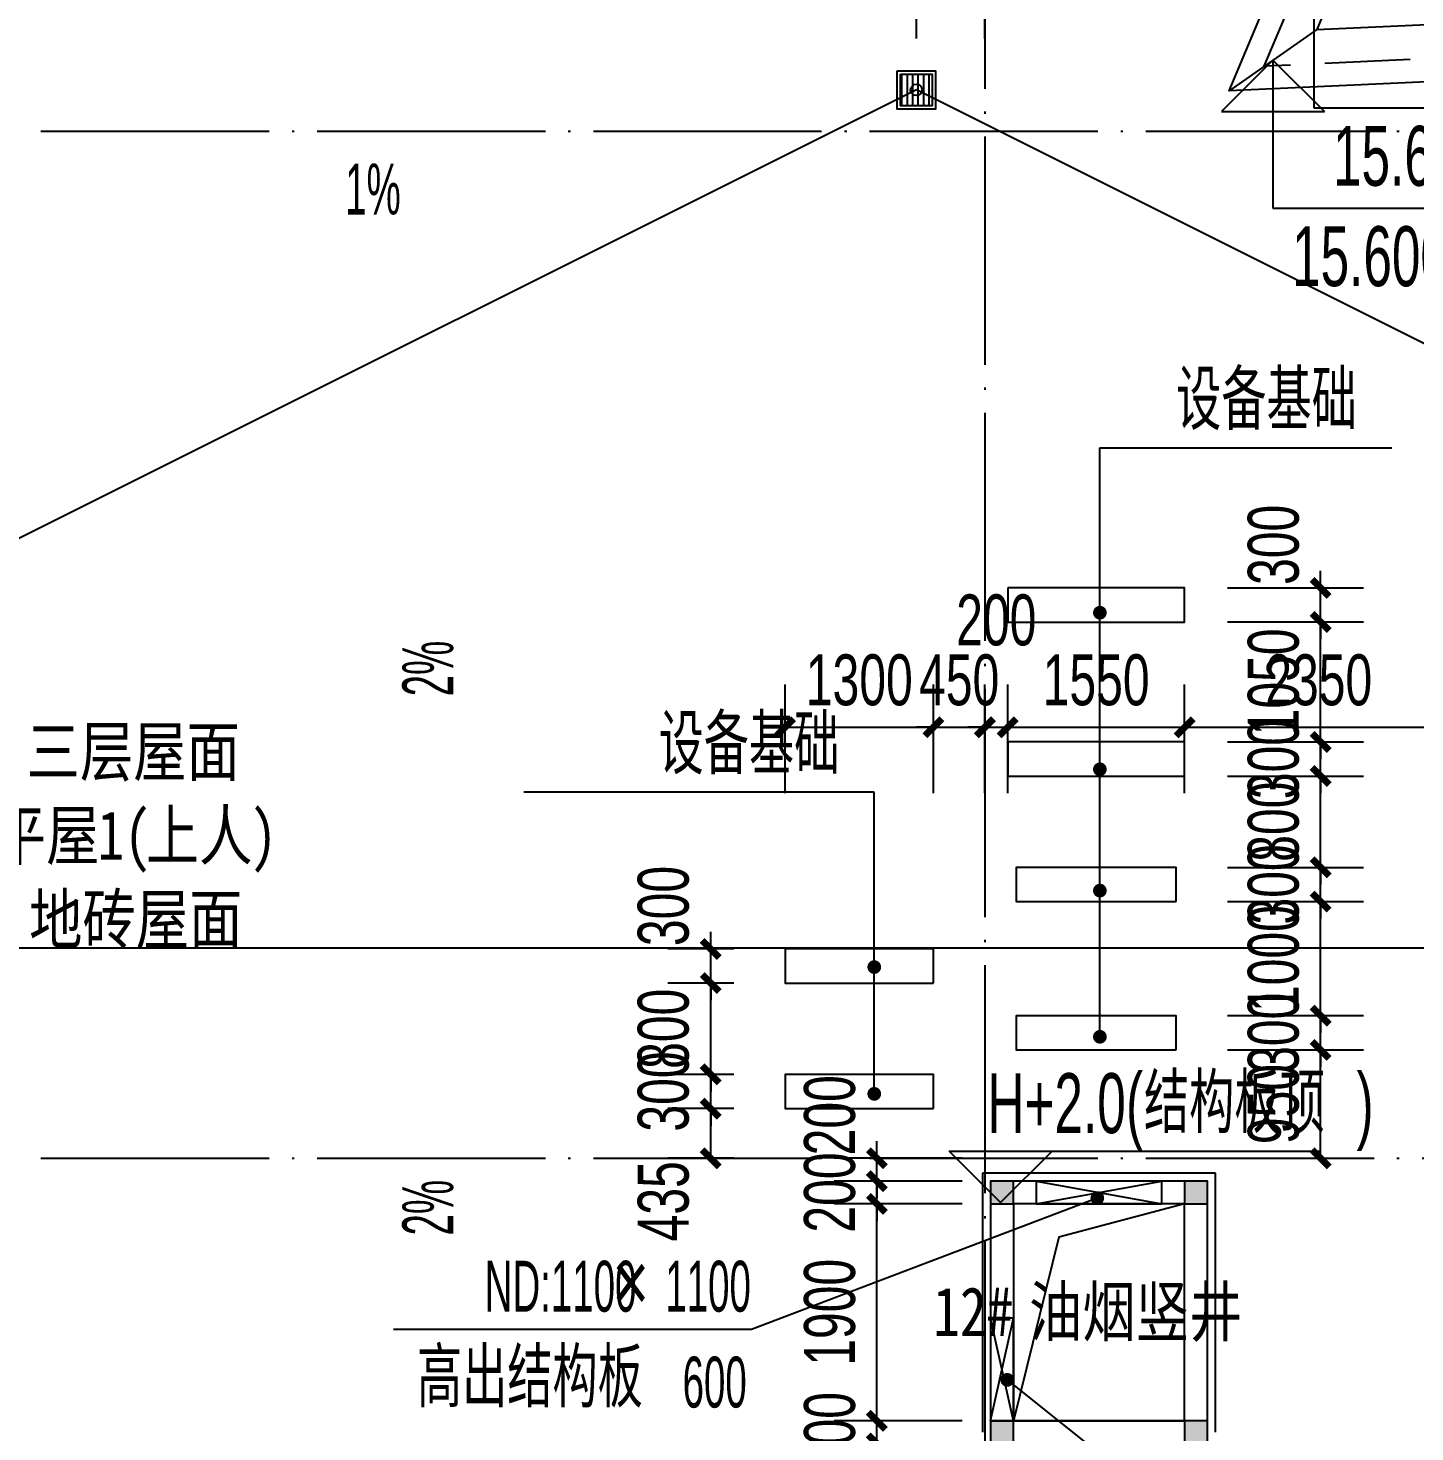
# Model space of a CAD drawing. Extents: x -409435 to 356702, y -107829 to 330904.
# Drawn here: x 51018 to 63168, y 272602 to 284905 of the extents above; entities that cross this region are included whole.
import ezdxf
from ezdxf.xclip import XClip

# ---------------------------------------------------------------- set-up
doc = ezdxf.new("R2010")
doc.units = 0
doc.header["$LTSCALE"] = 1000
doc.header["$MEASUREMENT"] = 0
doc.header["$XCLIPFRAME"] = 0
for name, pattern in [('104-14# 核心筒$0$DOTE', [2.42, 2, -0.2, 0.02, -0.2]), ('109-34 轴网$0$L1$0$$AUDIT_BAD_LTYPE1', [0]), ('X-104 14#平面$0$DASH', [0.35, 0.25, -0.1])]:
    doc.linetypes.add(name, pattern=pattern)
for name, color, linetype in [('01-标注_尺寸', 124, 'Continuous'), ('01-标注_符号', 200, 'Continuous'), ('02-TEXT_标注', 130, 'Continuous'), ('104-14# 核心筒$0$A_AXIS-轴线', 36, '104-14# 核心筒$0$DOTE'), ('PUB_HATCH', 8, 'Continuous'), ('X-104 14#平面$0$01-标注_标高', 200, 'Continuous'), ('X-104 14#平面$0$02-TEXT_标注', 130, 'Continuous'), ('X-104 14#平面$0$A-O_分水线', 127, 'Continuous'), ('X-104 14#平面$0$A-O_屋面', 201, 'Continuous'), ('X-104 14#平面$0$A-O_散水', 134, 'Continuous'), ('X-104 14#平面$0$A-SUR_保温', 222, 'Continuous'), ('X-104 14#平面$0$A-TECH_暖通', 6, 'Continuous'), ('X-104 14#平面$0$A-TECH_结构', 21, 'Continuous'), ('X-104 14#平面$0$A_STR-砌块墙', 121, 'Continuous'), ('X-104 14#平面$0$A_STR-砼柱', 51, 'Continuous'), ('X-104 14#平面$0$DUCT-新风管立管', 3, 'Continuous')]:
    doc.layers.add(name, color=color, linetype=linetype)
doc.styles.add('_TCH_DIM', font='ros.shx', dxfattribs={"width": 0.8, "height": 2, "bigfont": 'jd.shx'})
doc.styles.add('_TCH_DIM_T3', font='ros.shx', dxfattribs={"width": 0.705882, "bigfont": 'jd.shx'})
doc.styles.add('X-104 14#平面$0$_TCH_DIM', font='ros.shx', dxfattribs={"width": 0.8, "bigfont": 'jd.shx'})
doc.styles.add('X-104 14#平面$0$Standard', font='STXIHEI_0.TTF', dxfattribs={"width": 0.8})
doc.dimstyles.new('_TCH_ARCH&&150', dxfattribs={"dimtxt": 446.25, "dimasz": 150, "dimexe": 375, "dimexo": 450, "dimgap": 189.375, "dimtad": 1, "dimdec": 0, "dimzin": 0, "dimdsep": 46, "dimtxsty": '_TCH_DIM_T3', "dimblk": 'ARCHTICK', "dimcen": 0.09, "dimclrt": 7, "dimazin": 2, "dimtfac": 1, "dimtdec": 0, "dimtix": 1, "dimtmove": 2, "dimatfit": 3, "dimfxl": 0, "dimtolj": 1, "dimtzin": 0, "dimarcsym": 0})

# ---------------------------------------------------------------- blocks, each defined once
blk = doc.blocks.new('104-14# 核心筒')
at = {"layer": '104-14# 核心筒$0$A_AXIS-轴线'}
for p, q in [((59400, 317833.6), (59400, 259754.9)), ((-9370.1, 284000), (120259.9, 284000)), ((-9370.1, 275000), (120259.9, 275000))]:
    blk.add_line(p, q, dxfattribs=at)
blk = doc.blocks.new('X-104 14#平面$0$0000')
for p, q in [((17400, 15334), (9050, 11159)), ((26400, 10834), (17400, 15334)), ((450, 7817), (27000, 7817))]:
    blk.add_line(p, q)
blk = doc.blocks.new('X-104 14#平面$0$jtkjuyriuy')
h = blk.add_hatch()
h.set_pattern_fill('ANSI31', color=8, scale=30, angle=45)
h.set_pattern_definition([(90, (0, 0), (-47.625, 1e-14), [])])
h.paths.add_polyline_path([(-138, 138), (138, 138), (138, -138), (-138, -138)])
for points in [[(-168, 168), (168, 168), (168, -168), (-168, -168)], [(-138, 138), (138, 138), (138, -138), (-138, -138)]]:
    blk.add_lwpolyline(points, close=True)
blk = doc.blocks.new('X-104 14#平面$0$ddddllll')
at = {"layer": 'X-104 14#平面$0$A-O_分水线'}
blk.add_blockref('X-104 14#平面$0$jtkjuyriuy', (34500, 15034), dxfattribs=at)
blk = doc.blocks.new('X-104 14#平面$0$000003333')
blk.add_circle((58800, 284363), 50)
blk = doc.blocks.new('*U422')
blk.add_lwpolyline([(200, 0), (200, 900), (0, 900), (0, 0), (200, 0), (0, 900), (0, 0), (200, 900)])
blk = doc.blocks.new('*U431')
blk.add_lwpolyline([(200, 0), (200, 1100), (0, 1100), (0, 0), (200, 0), (0, 1100), (0, 0), (200, 1100)])
blk = doc.blocks.new('_FZH')
blk.add_lwpolyline([(-0.5, -0.5), (0.5, -0.5), (0.5, 0.5), (-0.5, 0.5)], close=True)
at = {"layer": 'PUB_HATCH'}
blk.add_solid([(-0.5, -0.5), (0.5, -0.5), (-0.5, 0.5), (0.5, 0.5)], dxfattribs=at)
blk = doc.blocks.new('X-104 14#平面')
at = {"layer": 'X-104 14#平面$0$01-标注_标高'}
for p, q in [((62282.8, 285608.6), (62282.8, 284205.2)), ((61924.4, 284623.6), (61474.4, 284173.6)), ((61924.4, 284623.6), (62374.4, 284173.6)), ((61924.4, 284623.6), (61924.4, 283325.6)), ((62282.8, 284205.2), (64942.3, 284205.2)), ((61474.4, 284173.6), (62374.4, 284173.6)), ((61924.4, 283325.6), (64583.9, 283325.6)), ((59538.4, 274613.1), (59088.4, 275063.1)), ((59088.4, 275063.1), (62344.4, 275063.1)), ((59538.4, 274613.1), (59988.4, 275063.1))]:
    blk.add_line(p, q, dxfattribs=at)
at = {"layer": 'X-104 14#平面$0$A-O_屋面'}
blk.add_line((62307.5, 284891.2), (61541.2, 284355.8), dxfattribs=at)
blk.add_lwpolyline([(82349.8, 264577.4), (83499.8, 267565.9), (52926.6, 266284.7), (53491, 268939.8), (17309.3, 268308.2), (22065.4, 284894.6), (62738.3, 285920), (62307.5, 284891.2), (92265.6, 286255.1), (99426.9, 312025), (120741.8, 306094.6), (117562.9, 278400.5), (119297.3, 278014.5), (109062.3, 262867.9), (82417.6, 264753.6)], dxfattribs=at)
blk.add_lwpolyline([(83126.9, 265204.7), (108809.6, 263387.1), (118471.8, 277685.9), (117014.8, 278010.2), (120196.4, 305727.4), (99774.7, 311409.3), (92650.5, 285772.1), (61541.2, 284355.8), (61978.8, 285400.7), (22444.8, 284404), (17976.2, 268819.9), (54110.7, 269450.7), (53549.7, 266811.2), (84240.1, 268097.3)], close=True, dxfattribs=at)
at = {"layer": 'X-104 14#平面$0$A-O_散水', "elevation": -3000}
for points in [[(59600, 279999.5), (59600, 279699.7), (61150, 279699.7), (61150, 279999.5)], [(59600, 278649.4), (59600, 278349.6), (61150, 278349.6), (61150, 278649.4)], [(61075, 277249.7), (61075, 277549.5), (59675, 277549.5), (59675, 277249.7)], [(58950, 276534.9), (58950, 276834.7), (57650, 276834.7), (57650, 276534.9)], [(61075, 275950), (61075, 276249.8), (59675, 276249.8), (59675, 275950)], [(58950, 275434.9), (58950, 275734.7), (57650, 275734.7), (57650, 275434.9)]]:
    blk.add_lwpolyline(points, close=True, dxfattribs=at)
at = {"layer": 'X-104 14#平面$0$A-SUR_保温'}
for p, q in [((61420, 274870), (59380, 274870)), ((59380, 274870), (59380, 272600)), ((61420, 272600), (61420, 274870))]:
    blk.add_line(p, q, dxfattribs=at)
at = {"layer": 'X-104 14#平面$0$A-TECH_结构', "linetype": 'X-104 14#平面$0$DASH', "ltscale": 3}
blk.add_lwpolyline([(82843.2, 265024.2), (82843.2, 265024.2), (108910.7, 263179.4), (118802, 277817.3), (117234.1, 278166.3), (120414.6, 305874.3), (99635.5, 311655.6), (92496.6, 285965.3), (61847.8, 284570), (62282.6, 285608.4), (22293, 284600.3), (17709.4, 268615.2), (53862.8, 269246.3), (53300.5, 266600.6), (83944, 267884.8), (82843.2, 265024.2), (82843.2, 265024.2)], dxfattribs=at)
at = {"layer": 'X-104 14#平面$0$A_STR-砌块墙'}
for p, q in [((61150, 274800), (59650, 274800)), ((59450, 274600), (59450, 272700)), ((61150, 274600), (59650, 274600)), ((59650, 274600), (59650, 272700)), ((61150, 272700), (61150, 274600)), ((61350, 272700), (61350, 274600)), ((61150, 272700), (59650, 272700))]:
    blk.add_line(p, q, dxfattribs=at)
at = {"layer": 'X-104 14#平面$0$DUCT-新风管立管'}
blk.add_lwpolyline([(61150, 274600), (59650, 274600), (59650, 272700), (61150, 272700), (61150, 274600), (60049.4, 274310.1), (59650, 272700)], dxfattribs=at)
ref = blk.add_blockref('104-14# 核心筒', (0, 0))
XClip(ref).set_block_clipping_path([(-38664.3623821461, -25500), (139216.5485069363, 330900)])
for name, p in [('X-104 14#平面$0$ddddllll', (24300, 269328.8)), ('X-104 14#平面$0$000003333', (0, 0))]:
    blk.add_blockref(name, p)
at = {"layer": 'X-104 14#平面$0$A-O_分水线'}
blk.add_blockref('X-104 14#平面$0$0000', (41400, 269028.8), dxfattribs=at)
at = {"layer": 'X-104 14#平面$0$A-TECH_暖通', "rotation": 270}
blk.add_blockref('*U431', (59850, 274800), dxfattribs=at)
at = {"layer": 'X-104 14#平面$0$A-TECH_暖通'}
blk.add_blockref('*U422', (59450, 272700), dxfattribs=at)
at = {"layer": 'X-104 14#平面$0$A_STR-砼柱', "xscale": 200, "yscale": 200, "zscale": 200}
for p in [(59550, 274700, 3000), (61250, 274700, 3000), (59550, 272600, 3000), (61250, 272600, 3000)]:
    blk.add_blockref('_FZH', p, dxfattribs=at)
at = {"layer": 'X-104 14#平面$0$02-TEXT_标注'}
for s, height, style, width, p in [('15.600', 525, 'X-104 14#平面$0$_TCH_DIM', 0.64, (62450.1, 283522.7)), ('15.600', 525, 'X-104 14#平面$0$_TCH_DIM', 0.64, (62091.7, 282643.1)), ('三层屋面', 428.14, 'X-104 14#平面$0$Standard', 0.8, (51004.8, 278351.8)), ('平屋', 428.14, 'X-104 14#平面$0$Standard', 0.8, (50708.6, 277616.8)), ('1(', 428.14, 'X-104 14#平面$0$Standard', 0.8, (51625.7, 277616.8)), ('上人', 428.14, 'X-104 14#平面$0$Standard', 0.8, (52048.9, 277616.8)), (')', 428.1, 'X-104 14#平面$0$Standard', 0.8, (52965.9, 277616.8)), ('地砖屋面', 428.14, 'X-104 14#平面$0$Standard', 0.8, (51026.6, 276881.8)), ('H+2.0', 525, 'X-104 14#平面$0$_TCH_DIM', 0.64, (59422.8, 275220.6)), ('(', 525, 'X-104 14#平面$0$_TCH_DIM', 0.64, (60637, 275220.6)), ('结构板顶', 520.93, 'X-104 14#平面$0$_TCH_DIM', 0.8, (60793.8, 275220.6)), (')', 525, 'X-104 14#平面$0$_TCH_DIM', 0.64, (62656.1, 275220.6)), ('12#', 428.14, 'X-104 14#平面$0$Standard', 0.8, (58948.9, 273442.7)), ('油烟竖井', 428.14, 'X-104 14#平面$0$Standard', 0.8, (59787.1, 273442.7))]:
    blk.add_text(s, height=height, dxfattribs=dict(at, style=style, width=width)).set_placement(p)
blk = doc.blocks.new('_ArchTick')
at = {"color": 0, "linetype": 'ByBlock', "const_width": 0.4}
blk.add_lwpolyline([(-0.5, -0.5), (0.5, 0.5)], dxfattribs=at)
blk = doc.blocks.new('*D2081')
at = {"layer": '01-标注_尺寸', "color": 0, "lineweight": -2, "transparency": 16777216}
for p, q in [((58800, 284813), (58800, 285710)), ((59400, 284813), (59400, 285710)), ((58800, 285335), (58650, 285335)), ((58800, 285335), (59400, 285335)), ((59400, 285335), (59550, 285335))]:
    blk.add_line(p, q, dxfattribs=at)
at = {"layer": 'Defpoints', "color": 0, "transparency": 16777216}
for p in [(59400, 285335), (58800, 284363), (59400, 284363)]:
    blk.add_point(p, dxfattribs=at)
at = {"layer": '01-标注_尺寸', "color": 0, "lineweight": -2, "transparency": 16777216, "xscale": 150, "yscale": 150, "zscale": 150}
blk.add_blockref('_ArchTick', (58800, 285335), dxfattribs=at)
at = {"layer": '01-标注_尺寸', "color": 0, "lineweight": -2, "transparency": 16777216, "xscale": 150, "yscale": 150, "zscale": 150, "rotation": 180}
blk.add_blockref('_ArchTick', (59400, 285335), dxfattribs=at)
at = {"layer": '01-标注_尺寸', "color": 7, "transparency": 16777216, "insert": (59100, 285748), "char_height": 446.2, "attachment_point": 5, "style": '_TCH_DIM_T3'}
blk.add_mtext('\\A1;600', dxfattribs=at)
blk = doc.blocks.new('*D2501')
at = {"layer": '01-标注_尺寸', "color": 0, "lineweight": -2, "transparency": 16777216}
for p, q in [((58454, 275000), (58454, 275150)), ((59200, 275000), (58079, 275000)), ((58454, 274800), (58454, 275000)), ((59200, 274800), (58079, 274800)), ((58454, 274800), (58454, 274650))]:
    blk.add_line(p, q, dxfattribs=at)
at = {"layer": 'Defpoints', "color": 0, "transparency": 16777216}
for p in [(58454, 275000), (59650, 275000), (59650, 274800)]:
    blk.add_point(p, dxfattribs=at)
at = {"layer": '01-标注_尺寸', "color": 0, "lineweight": -2, "transparency": 16777216, "xscale": 150, "yscale": 150, "zscale": 150}
for p, rotation in [((58454, 275000), 270), ((58454, 274800), 90)]:
    blk.add_blockref('_ArchTick', p, dxfattribs=dict(at, rotation=rotation))
at = {"layer": '01-标注_尺寸', "color": 7, "transparency": 16777216, "insert": (58042, 275377), "char_height": 446.2, "attachment_point": 5, "rotation": 90, "style": '_TCH_DIM_T3'}
blk.add_mtext('\\A1;200', dxfattribs=at)
blk = doc.blocks.new('*D2502')
at = {"layer": '01-标注_尺寸', "color": 0, "lineweight": -2, "transparency": 16777216}
for p, q in [((58454, 274800), (58454, 274950)), ((59200, 274800), (58079, 274800)), ((58454, 274600), (58454, 274800)), ((59200, 274600), (58079, 274600)), ((58454, 274600), (58454, 274450))]:
    blk.add_line(p, q, dxfattribs=at)
at = {"layer": 'Defpoints', "color": 0, "transparency": 16777216}
for p in [(58454, 274800), (59650, 274800), (59650, 274600)]:
    blk.add_point(p, dxfattribs=at)
at = {"layer": '01-标注_尺寸', "color": 0, "lineweight": -2, "transparency": 16777216, "xscale": 150, "yscale": 150, "zscale": 150}
for p, rotation in [((58454, 274800), 270), ((58454, 274600), 90)]:
    blk.add_blockref('_ArchTick', p, dxfattribs=dict(at, rotation=rotation))
at = {"layer": '01-标注_尺寸', "color": 7, "transparency": 16777216, "insert": (58042, 274700), "char_height": 446.2, "attachment_point": 5, "rotation": 90, "style": '_TCH_DIM_T3'}
blk.add_mtext('\\A1;200', dxfattribs=at)
blk = doc.blocks.new('*D2503')
at = {"layer": '01-标注_尺寸', "color": 0, "lineweight": -2, "transparency": 16777216}
for p, q in [((59200, 274600), (58079, 274600)), ((58454, 272700), (58454, 274600)), ((59200, 272700), (58079, 272700))]:
    blk.add_line(p, q, dxfattribs=at)
at = {"layer": 'Defpoints', "color": 0, "transparency": 16777216}
for p in [(58454, 274600), (59650, 274600), (59650, 272700)]:
    blk.add_point(p, dxfattribs=at)
at = {"layer": '01-标注_尺寸', "color": 0, "lineweight": -2, "transparency": 16777216, "xscale": 150, "yscale": 150, "zscale": 150}
for p, rotation in [((58454, 274600), 90), ((58454, 272700), 270)]:
    blk.add_blockref('_ArchTick', p, dxfattribs=dict(at, rotation=rotation))
at = {"layer": '01-标注_尺寸', "color": 7, "transparency": 16777216, "insert": (58042, 273650), "char_height": 446.2, "attachment_point": 5, "rotation": 90, "style": '_TCH_DIM_T3'}
blk.add_mtext('\\A1;1900', dxfattribs=at)
blk = doc.blocks.new('*D2504')
at = {"layer": '01-标注_尺寸', "color": 0, "lineweight": -2, "transparency": 16777216}
for p, q in [((58454, 272700), (58454, 272850)), ((59200, 272700), (58079, 272700)), ((58454, 272500), (58454, 272700)), ((59200, 272500), (58079, 272500)), ((58454, 272500), (58454, 272350))]:
    blk.add_line(p, q, dxfattribs=at)
at = {"layer": 'Defpoints', "color": 0, "transparency": 16777216}
for p in [(58454, 272700), (59650, 272700), (59650, 272500)]:
    blk.add_point(p, dxfattribs=at)
at = {"layer": '01-标注_尺寸', "color": 0, "lineweight": -2, "transparency": 16777216, "xscale": 150, "yscale": 150, "zscale": 150}
for p, rotation in [((58454, 272700), 270), ((58454, 272500), 90)]:
    blk.add_blockref('_ArchTick', p, dxfattribs=dict(at, rotation=rotation))
at = {"layer": '01-标注_尺寸', "color": 7, "transparency": 16777216, "insert": (58042, 272600), "char_height": 446.2, "attachment_point": 5, "rotation": 90, "style": '_TCH_DIM_T3'}
blk.add_mtext('\\A1;200', dxfattribs=at)
blk = doc.blocks.new('*D2546')
at = {"layer": '01-标注_尺寸', "color": 0, "lineweight": -2, "transparency": 16777216}
for p, q in [((61150, 278201), (61150, 279152)), ((63500, 278201), (63500, 279152)), ((61150, 278777), (63500, 278777))]:
    blk.add_line(p, q, dxfattribs=at)
at = {"layer": 'Defpoints', "color": 0, "transparency": 16777216}
for p in [(63500, 278777), (61150, 277751), (63500, 277751)]:
    blk.add_point(p, dxfattribs=at)
at = {"layer": '01-标注_尺寸', "color": 0, "lineweight": -2, "transparency": 16777216, "xscale": 150, "yscale": 150, "zscale": 150, "rotation": 180}
blk.add_blockref('_ArchTick', (61150, 278777), dxfattribs=at)
at = {"layer": '01-标注_尺寸', "color": 0, "lineweight": -2, "transparency": 16777216, "xscale": 150, "yscale": 150, "zscale": 150}
blk.add_blockref('_ArchTick', (63500, 278777), dxfattribs=at)
at = {"layer": '01-标注_尺寸', "color": 7, "transparency": 16777216, "insert": (62325, 279190), "char_height": 446.2, "attachment_point": 5, "style": '_TCH_DIM_T3'}
blk.add_mtext('\\A1;2350', dxfattribs=at)
blk = doc.blocks.new('*D2547')
at = {"layer": '01-标注_尺寸', "color": 0, "lineweight": -2, "transparency": 16777216}
for p, q in [((59600, 278201), (59600, 279152)), ((61150, 278201), (61150, 279152)), ((59600, 278777), (61150, 278777))]:
    blk.add_line(p, q, dxfattribs=at)
at = {"layer": 'Defpoints', "color": 0, "transparency": 16777216}
for p in [(61150, 278777), (59600, 277751), (61150, 277751)]:
    blk.add_point(p, dxfattribs=at)
at = {"layer": '01-标注_尺寸', "color": 0, "lineweight": -2, "transparency": 16777216, "xscale": 150, "yscale": 150, "zscale": 150, "rotation": 180}
blk.add_blockref('_ArchTick', (59600, 278777), dxfattribs=at)
at = {"layer": '01-标注_尺寸', "color": 0, "lineweight": -2, "transparency": 16777216, "xscale": 150, "yscale": 150, "zscale": 150}
blk.add_blockref('_ArchTick', (61150, 278777), dxfattribs=at)
at = {"layer": '01-标注_尺寸', "color": 7, "transparency": 16777216, "insert": (60375, 279190), "char_height": 446.2, "attachment_point": 5, "style": '_TCH_DIM_T3'}
blk.add_mtext('\\A1;1550', dxfattribs=at)
blk = doc.blocks.new('*D2548')
at = {"layer": '01-标注_尺寸', "color": 0, "lineweight": -2, "transparency": 16777216}
for p, q in [((59400, 278201), (59400, 279152)), ((59600, 278201), (59600, 279152)), ((59400, 278777), (59250, 278777)), ((59400, 278777), (59600, 278777)), ((59600, 278777), (59750, 278777))]:
    blk.add_line(p, q, dxfattribs=at)
at = {"layer": 'Defpoints', "color": 0, "transparency": 16777216}
for p in [(59600, 278777), (59400, 277751), (59600, 277751)]:
    blk.add_point(p, dxfattribs=at)
at = {"layer": '01-标注_尺寸', "color": 0, "lineweight": -2, "transparency": 16777216, "xscale": 150, "yscale": 150, "zscale": 150}
blk.add_blockref('_ArchTick', (59400, 278777), dxfattribs=at)
at = {"layer": '01-标注_尺寸', "color": 0, "lineweight": -2, "transparency": 16777216, "xscale": 150, "yscale": 150, "zscale": 150, "rotation": 180}
blk.add_blockref('_ArchTick', (59600, 278777), dxfattribs=at)
at = {"layer": '01-标注_尺寸', "color": 7, "transparency": 16777216, "insert": (59500, 279715), "char_height": 446.2, "attachment_point": 5, "style": '_TCH_DIM_T3'}
blk.add_mtext('\\A1;200', dxfattribs=at)
blk = doc.blocks.new('*D2549')
at = {"layer": '01-标注_尺寸', "color": 0, "lineweight": -2, "transparency": 16777216}
for p, q in [((58950, 278201), (58950, 279152)), ((59400, 278201), (59400, 279152)), ((58950, 278777), (58800, 278777)), ((58950, 278777), (59400, 278777)), ((59400, 278777), (59550, 278777))]:
    blk.add_line(p, q, dxfattribs=at)
at = {"layer": 'Defpoints', "color": 0, "transparency": 16777216}
for p in [(59400, 278777), (58950, 277751), (59400, 277751)]:
    blk.add_point(p, dxfattribs=at)
at = {"layer": '01-标注_尺寸', "color": 0, "lineweight": -2, "transparency": 16777216, "xscale": 150, "yscale": 150, "zscale": 150}
blk.add_blockref('_ArchTick', (58950, 278777), dxfattribs=at)
at = {"layer": '01-标注_尺寸', "color": 0, "lineweight": -2, "transparency": 16777216, "xscale": 150, "yscale": 150, "zscale": 150, "rotation": 180}
blk.add_blockref('_ArchTick', (59400, 278777), dxfattribs=at)
at = {"layer": '01-标注_尺寸', "color": 7, "transparency": 16777216, "insert": (59175, 279190), "char_height": 446.2, "attachment_point": 5, "style": '_TCH_DIM_T3'}
blk.add_mtext('\\A1;450', dxfattribs=at)
blk = doc.blocks.new('*D2550')
at = {"layer": '01-标注_尺寸', "color": 0, "lineweight": -2, "transparency": 16777216}
for p, q in [((57650, 278201), (57650, 279152)), ((58950, 278201), (58950, 279152)), ((57650, 278777), (58950, 278777))]:
    blk.add_line(p, q, dxfattribs=at)
at = {"layer": 'Defpoints', "color": 0, "transparency": 16777216}
for p in [(58950, 278777), (57650, 277751), (58950, 277751)]:
    blk.add_point(p, dxfattribs=at)
at = {"layer": '01-标注_尺寸', "color": 0, "lineweight": -2, "transparency": 16777216, "xscale": 150, "yscale": 150, "zscale": 150, "rotation": 180}
blk.add_blockref('_ArchTick', (57650, 278777), dxfattribs=at)
at = {"layer": '01-标注_尺寸', "color": 0, "lineweight": -2, "transparency": 16777216, "xscale": 150, "yscale": 150, "zscale": 150}
blk.add_blockref('_ArchTick', (58950, 278777), dxfattribs=at)
at = {"layer": '01-标注_尺寸', "color": 7, "transparency": 16777216, "insert": (58300, 279190), "char_height": 446.2, "attachment_point": 5, "style": '_TCH_DIM_T3'}
blk.add_mtext('\\A1;1300', dxfattribs=at)
blk = doc.blocks.new('*D2551')
at = {"layer": '01-标注_尺寸', "color": 0, "lineweight": -2, "transparency": 16777216}
for p, q in [((61525, 275950), (62717, 275950)), ((62342, 275000), (62342, 275950)), ((61525, 275000), (62717, 275000))]:
    blk.add_line(p, q, dxfattribs=at)
at = {"layer": 'Defpoints', "color": 0, "transparency": 16777216}
for p in [(61075, 275950), (62342, 275950), (61075, 275000)]:
    blk.add_point(p, dxfattribs=at)
at = {"layer": '01-标注_尺寸', "color": 0, "lineweight": -2, "transparency": 16777216, "xscale": 150, "yscale": 150, "zscale": 150}
for p, rotation in [((62342, 275950), 90), ((62342, 275000), 270)]:
    blk.add_blockref('_ArchTick', p, dxfattribs=dict(at, rotation=rotation))
at = {"layer": '01-标注_尺寸', "color": 7, "transparency": 16777216, "insert": (61930, 275475), "char_height": 446.2, "attachment_point": 5, "rotation": 90, "style": '_TCH_DIM_T3'}
blk.add_mtext('\\A1;950', dxfattribs=at)
blk = doc.blocks.new('*D2552')
at = {"layer": '01-标注_尺寸', "color": 0, "lineweight": -2, "transparency": 16777216}
for p, q in [((62342, 276250), (62342, 276400)), ((61525, 276250), (62717, 276250)), ((62342, 275950), (62342, 276250)), ((61525, 275950), (62717, 275950)), ((62342, 275950), (62342, 275800))]:
    blk.add_line(p, q, dxfattribs=at)
at = {"layer": 'Defpoints', "color": 0, "transparency": 16777216}
for p in [(61075, 276250), (62342, 276250), (61075, 275950)]:
    blk.add_point(p, dxfattribs=at)
at = {"layer": '01-标注_尺寸', "color": 0, "lineweight": -2, "transparency": 16777216, "xscale": 150, "yscale": 150, "zscale": 150}
for p, rotation in [((62342, 276250), 270), ((62342, 275950), 90)]:
    blk.add_blockref('_ArchTick', p, dxfattribs=dict(at, rotation=rotation))
at = {"layer": '01-标注_尺寸', "color": 7, "transparency": 16777216, "insert": (61930, 276100), "char_height": 446.2, "attachment_point": 5, "rotation": 90, "style": '_TCH_DIM_T3'}
blk.add_mtext('\\A1;300', dxfattribs=at)
blk = doc.blocks.new('*D2553')
at = {"layer": '01-标注_尺寸', "color": 0, "lineweight": -2, "transparency": 16777216}
for p, q in [((62342, 277250), (62342, 277400)), ((61525, 277250), (62717, 277250)), ((62342, 276250), (62342, 277250)), ((61525, 276250), (62717, 276250)), ((62342, 276250), (62342, 276100))]:
    blk.add_line(p, q, dxfattribs=at)
at = {"layer": 'Defpoints', "color": 0, "transparency": 16777216}
for p in [(61075, 277250), (62342, 277250), (61075, 276250)]:
    blk.add_point(p, dxfattribs=at)
at = {"layer": '01-标注_尺寸', "color": 0, "lineweight": -2, "transparency": 16777216, "xscale": 150, "yscale": 150, "zscale": 150}
for p, rotation in [((62342, 277250), 270), ((62342, 276250), 90)]:
    blk.add_blockref('_ArchTick', p, dxfattribs=dict(at, rotation=rotation))
at = {"layer": '01-标注_尺寸', "color": 7, "transparency": 16777216, "insert": (61930, 276750), "char_height": 446.2, "attachment_point": 5, "rotation": 90, "style": '_TCH_DIM_T3'}
blk.add_mtext('\\A1;1000', dxfattribs=at)
blk = doc.blocks.new('*D2554')
at = {"layer": '01-标注_尺寸', "color": 0, "lineweight": -2, "transparency": 16777216}
for p, q in [((62342, 277549), (62342, 277699)), ((61525, 277549), (62717, 277549)), ((62342, 277250), (62342, 277549)), ((61525, 277250), (62717, 277250)), ((62342, 277250), (62342, 277100))]:
    blk.add_line(p, q, dxfattribs=at)
at = {"layer": 'Defpoints', "color": 0, "transparency": 16777216}
for p in [(61075, 277549), (62342, 277549), (61075, 277250)]:
    blk.add_point(p, dxfattribs=at)
at = {"layer": '01-标注_尺寸', "color": 0, "lineweight": -2, "transparency": 16777216, "xscale": 150, "yscale": 150, "zscale": 150}
for p, rotation in [((62342, 277549), 270), ((62342, 277250), 90)]:
    blk.add_blockref('_ArchTick', p, dxfattribs=dict(at, rotation=rotation))
at = {"layer": '01-标注_尺寸', "color": 7, "transparency": 16777216, "insert": (61930, 277400), "char_height": 446.2, "attachment_point": 5, "rotation": 90, "style": '_TCH_DIM_T3'}
blk.add_mtext('\\A1;300', dxfattribs=at)
blk = doc.blocks.new('*D2555')
at = {"layer": '01-标注_尺寸', "color": 0, "lineweight": -2, "transparency": 16777216}
for p, q in [((62342, 278350), (62342, 278500)), ((61525, 278350), (62717, 278350)), ((62342, 277549), (62342, 278350)), ((61525, 277549), (62717, 277549)), ((62342, 277549), (62342, 277399))]:
    blk.add_line(p, q, dxfattribs=at)
at = {"layer": 'Defpoints', "color": 0, "transparency": 16777216}
for p in [(61075, 278350), (62342, 278350), (61075, 277549)]:
    blk.add_point(p, dxfattribs=at)
at = {"layer": '01-标注_尺寸', "color": 0, "lineweight": -2, "transparency": 16777216, "xscale": 150, "yscale": 150, "zscale": 150}
for p, rotation in [((62342, 278350), 270), ((62342, 277549), 90)]:
    blk.add_blockref('_ArchTick', p, dxfattribs=dict(at, rotation=rotation))
at = {"layer": '01-标注_尺寸', "color": 7, "transparency": 16777216, "insert": (61930, 277950), "char_height": 446.2, "attachment_point": 5, "rotation": 90, "style": '_TCH_DIM_T3'}
blk.add_mtext('\\A1;800', dxfattribs=at)
blk = doc.blocks.new('*D2556')
at = {"layer": '01-标注_尺寸', "color": 0, "lineweight": -2, "transparency": 16777216}
for p, q in [((62342, 278649), (62342, 278799)), ((61525, 278649), (62717, 278649)), ((62342, 278350), (62342, 278649)), ((61525, 278350), (62717, 278350)), ((62342, 278350), (62342, 278200))]:
    blk.add_line(p, q, dxfattribs=at)
at = {"layer": 'Defpoints', "color": 0, "transparency": 16777216}
for p in [(61075, 278649), (62342, 278649), (61075, 278350)]:
    blk.add_point(p, dxfattribs=at)
at = {"layer": '01-标注_尺寸', "color": 0, "lineweight": -2, "transparency": 16777216, "xscale": 150, "yscale": 150, "zscale": 150}
for p, rotation in [((62342, 278649), 270), ((62342, 278350), 90)]:
    blk.add_blockref('_ArchTick', p, dxfattribs=dict(at, rotation=rotation))
at = {"layer": '01-标注_尺寸', "color": 7, "transparency": 16777216, "insert": (61930, 278499), "char_height": 446.2, "attachment_point": 5, "rotation": 90, "style": '_TCH_DIM_T3'}
blk.add_mtext('\\A1;300', dxfattribs=at)
blk = doc.blocks.new('*D2557')
at = {"layer": '01-标注_尺寸', "color": 0, "lineweight": -2, "transparency": 16777216}
for p, q in [((62342, 279700), (62342, 279850)), ((61525, 279700), (62717, 279700)), ((62342, 278649), (62342, 279700)), ((61525, 278649), (62717, 278649)), ((62342, 278649), (62342, 278499))]:
    blk.add_line(p, q, dxfattribs=at)
at = {"layer": 'Defpoints', "color": 0, "transparency": 16777216}
for p in [(61075, 279700), (62342, 279700), (61075, 278649)]:
    blk.add_point(p, dxfattribs=at)
at = {"layer": '01-标注_尺寸', "color": 0, "lineweight": -2, "transparency": 16777216, "xscale": 150, "yscale": 150, "zscale": 150}
for p, rotation in [((62342, 279700), 270), ((62342, 278649), 90)]:
    blk.add_blockref('_ArchTick', p, dxfattribs=dict(at, rotation=rotation))
at = {"layer": '01-标注_尺寸', "color": 7, "transparency": 16777216, "insert": (61930, 279175), "char_height": 446.2, "attachment_point": 5, "rotation": 90, "style": '_TCH_DIM_T3'}
blk.add_mtext('\\A1;1050', dxfattribs=at)
blk = doc.blocks.new('*D2558')
at = {"layer": '01-标注_尺寸', "color": 0, "lineweight": -2, "transparency": 16777216}
for p, q in [((62342, 279999), (62342, 280149)), ((61525, 279999), (62717, 279999)), ((62342, 279700), (62342, 279999)), ((61525, 279700), (62717, 279700)), ((62342, 279700), (62342, 279550))]:
    blk.add_line(p, q, dxfattribs=at)
at = {"layer": 'Defpoints', "color": 0, "transparency": 16777216}
for p in [(61075, 279999), (62342, 279999), (61075, 279700)]:
    blk.add_point(p, dxfattribs=at)
at = {"layer": '01-标注_尺寸', "color": 0, "lineweight": -2, "transparency": 16777216, "xscale": 150, "yscale": 150, "zscale": 150}
for p, rotation in [((62342, 279999), 270), ((62342, 279700), 90)]:
    blk.add_blockref('_ArchTick', p, dxfattribs=dict(at, rotation=rotation))
at = {"layer": '01-标注_尺寸', "color": 7, "transparency": 16777216, "insert": (61930, 280376), "char_height": 446.2, "attachment_point": 5, "rotation": 90, "style": '_TCH_DIM_T3'}
blk.add_mtext('\\A1;300', dxfattribs=at)
blk = doc.blocks.new('*D2559')
at = {"layer": '01-标注_尺寸', "color": 0, "lineweight": -2, "transparency": 16777216}
for p, q in [((57200, 275435), (56623, 275435)), ((56998, 275000), (56998, 275435)), ((57200, 275000), (56623, 275000))]:
    blk.add_line(p, q, dxfattribs=at)
at = {"layer": 'Defpoints', "color": 0, "transparency": 16777216}
for p in [(56998, 275435), (57650, 275435), (57650, 275000)]:
    blk.add_point(p, dxfattribs=at)
at = {"layer": '01-标注_尺寸', "color": 0, "lineweight": -2, "transparency": 16777216, "xscale": 150, "yscale": 150, "zscale": 150}
for p, rotation in [((56998, 275435), 90), ((56998, 275000), 270)]:
    blk.add_blockref('_ArchTick', p, dxfattribs=dict(at, rotation=rotation))
at = {"layer": '01-标注_尺寸', "color": 7, "transparency": 16777216, "insert": (56585, 274623), "char_height": 446.2, "attachment_point": 5, "rotation": 90, "style": '_TCH_DIM_T3'}
blk.add_mtext('\\A1;435', dxfattribs=at)
blk = doc.blocks.new('*D2560')
at = {"layer": '01-标注_尺寸', "color": 0, "lineweight": -2, "transparency": 16777216}
for p, q in [((56998, 275735), (56998, 275885)), ((57200, 275735), (56623, 275735)), ((56998, 275435), (56998, 275735)), ((57200, 275435), (56623, 275435)), ((56998, 275435), (56998, 275285))]:
    blk.add_line(p, q, dxfattribs=at)
at = {"layer": 'Defpoints', "color": 0, "transparency": 16777216}
for p in [(56998, 275735), (57650, 275735), (57650, 275435)]:
    blk.add_point(p, dxfattribs=at)
at = {"layer": '01-标注_尺寸', "color": 0, "lineweight": -2, "transparency": 16777216, "xscale": 150, "yscale": 150, "zscale": 150}
for p, rotation in [((56998, 275735), 270), ((56998, 275435), 90)]:
    blk.add_blockref('_ArchTick', p, dxfattribs=dict(at, rotation=rotation))
at = {"layer": '01-标注_尺寸', "color": 7, "transparency": 16777216, "insert": (56585, 275585), "char_height": 446.2, "attachment_point": 5, "rotation": 90, "style": '_TCH_DIM_T3'}
blk.add_mtext('\\A1;300', dxfattribs=at)
blk = doc.blocks.new('*D2561')
at = {"layer": '01-标注_尺寸', "color": 0, "lineweight": -2, "transparency": 16777216}
for p, q in [((56998, 276535), (56998, 276685)), ((57200, 276535), (56623, 276535)), ((56998, 275735), (56998, 276535)), ((57200, 275735), (56623, 275735)), ((56998, 275735), (56998, 275585))]:
    blk.add_line(p, q, dxfattribs=at)
at = {"layer": 'Defpoints', "color": 0, "transparency": 16777216}
for p in [(56998, 276535), (57650, 276535), (57650, 275735)]:
    blk.add_point(p, dxfattribs=at)
at = {"layer": '01-标注_尺寸', "color": 0, "lineweight": -2, "transparency": 16777216, "xscale": 150, "yscale": 150, "zscale": 150}
for p, rotation in [((56998, 276535), 270), ((56998, 275735), 90)]:
    blk.add_blockref('_ArchTick', p, dxfattribs=dict(at, rotation=rotation))
at = {"layer": '01-标注_尺寸', "color": 7, "transparency": 16777216, "insert": (56585, 276135), "char_height": 446.2, "attachment_point": 5, "rotation": 90, "style": '_TCH_DIM_T3'}
blk.add_mtext('\\A1;800', dxfattribs=at)
blk = doc.blocks.new('*D2562')
at = {"layer": '01-标注_尺寸', "color": 0, "lineweight": -2, "transparency": 16777216}
for p, q in [((56998, 276835), (56998, 276985)), ((57200, 276835), (56623, 276835)), ((56998, 276535), (56998, 276835)), ((57200, 276535), (56623, 276535)), ((56998, 276535), (56998, 276385))]:
    blk.add_line(p, q, dxfattribs=at)
at = {"layer": 'Defpoints', "color": 0, "transparency": 16777216}
for p in [(56998, 276835), (57650, 276835), (57650, 276535)]:
    blk.add_point(p, dxfattribs=at)
at = {"layer": '01-标注_尺寸', "color": 0, "lineweight": -2, "transparency": 16777216, "xscale": 150, "yscale": 150, "zscale": 150}
for p, rotation in [((56998, 276835), 270), ((56998, 276535), 90)]:
    blk.add_blockref('_ArchTick', p, dxfattribs=dict(at, rotation=rotation))
at = {"layer": '01-标注_尺寸', "color": 7, "transparency": 16777216, "insert": (56585, 277211), "char_height": 446.2, "attachment_point": 5, "rotation": 90, "style": '_TCH_DIM_T3'}
blk.add_mtext('\\A1;300', dxfattribs=at)

msp = doc.modelspace()

# ---------------------------------------------------------------- linework, layer by layer
at = {"layer": '01-标注_符号'}
for p, q in [((60407.8, 276064.7), (60407.8, 281226.3)), ((60407.8, 279781.3), (60407.8, 281226.3)), ((60407.8, 278409), (60407.8, 281226.3)), ((60407.8, 277345.9), (60407.8, 281226.3)), ((60407.8, 281226.3), (62965.3, 281226.3)), ((58431, 278208.4), (55360.4, 278208.4)), ((58431, 275564.6), (58431, 278208.4)), ((58431, 276675.7), (58431, 278208.4)), ((60385.3, 274651.7), (57354.4, 273498.1)), ((57354.4, 273498.1), (54217.6, 273498.1)), ((59596.5, 273058.3), (64250.4, 269339.9))]:
    msp.add_line(p, q, dxfattribs=at)
msp.add_lwpolyline([(53431.1, 283113.4, 0, 0, 0), (54004.3, 283113.4, 120, 0, 0), (54454.3, 283113.4, 0, 0, 0)], format="xyseb", dxfattribs=at)
at = {"layer": '01-标注_符号', "linetype": '109-34 轴网$0$L1$0$$AUDIT_BAD_LTYPE1'}
for points in [[(54900, 278591.7, 0, 0, 0), (54900, 279374.4, 120, 0, 0), (54900, 279824.4, 0, 0, 0)], [(54900, 275099.7, 0, 0, 0), (54900, 274317, 120, 0, 0), (54900, 273867, 0, 0, 0)]]:
    msp.add_lwpolyline(points, format="xyseb", dxfattribs=at)
at = {"layer": '01-标注_符号', "const_width": 60}
for points in [[(60407.8, 279751.3, 1), (60407.8, 279811.3, 1)], [(60407.8, 278379, 1), (60407.8, 278439, 1)], [(60407.8, 277315.9, 1), (60407.8, 277375.9, 1)], [(58431, 276645.7, 1), (58431, 276705.7, 1)], [(60407.8, 276034.7, 1), (60407.8, 276094.7, 1)], [(58431, 275534.6, 1), (58431, 275594.6, 1)], [(60413.4, 274662.4, 1), (60357.3, 274641, 1)], [(59573, 273077.1, 1), (59619.9, 273039.6, 1)]]:
    msp.add_lwpolyline(points, format="xyb", close=True, dxfattribs=at)

# ---------------------------------------------------------------- block references
msp.add_blockref('X-104 14#平面', (0, 0))

# ---------------------------------------------------------------- texts
at = {"layer": '02-TEXT_标注', "style": '_TCH_DIM'}
for s, height, width, p in [('1%%%', 446.25, 0.564706, (53795.7, 283270.9)), ('设备基础', 520.93, 0.8, (61075.7, 281383.8)), ('设备基础', 520.93, 0.8, (56541.4, 278365.9)), ('ND:1100', 446.25, 0.564706, (55017.7, 273655.6)), ('×', 520.9, 0.8, (56134.9, 273655.6)), ('1100', 446.25, 0.564706, (56600.5, 273655.6)), ('高出结构板', 520.93, 0.8, (54423.8, 272815.6)), ('600', 446.25, 0.564706, (56751.7, 272815.6))]:
    msp.add_text(s, height=height, dxfattribs=dict(at, width=width)).set_placement(p)
at = {"layer": '02-TEXT_标注', "linetype": '109-34 轴网$0$L1$0$$AUDIT_BAD_LTYPE1', "style": '_TCH_DIM', "width": 0.564706}
for p in [(54742.5, 279048.5), (54742.5, 274323.7)]:
    msp.add_text('2%%%', height=446.25, rotation=90, dxfattribs=at).set_placement(p)

# ---------------------------------------------------------------- dimensions: what is measured, and where the dimension line sits
at = {"layer": '01-标注_尺寸'}
for p1, p2, distance, picture, middle in [((58800, 284362.6), (59400, 284362.6), 972.4, '*D2081', (59100, 285747.6)), ((61075, 278649.4), (61075, 279699.7), -1267.4, '*D2557', (61929.9, 279174.5)), ((57650, 277751.1), (58950, 277751.1), 1026.3, '*D2550', (58300, 279189.9)), ((58950, 277751.1), (59400, 277751.1), 1026.3, '*D2549', (59175, 279189.9)), ((59600, 277751.1), (61150, 277751.1), 1026.3, '*D2547', (60375, 279189.9)), ((61150, 277751.1), (63500, 277751.1), 1026.3, '*D2546', (62325, 279189.9)), ((61075, 278349.6), (61075, 278649.4), -1267.4, '*D2556', (61929.9, 278499.5)), ((61075, 277549.5), (61075, 278349.6), -1267.4, '*D2555', (61929.9, 277949.5)), ((61075, 277249.7), (61075, 277549.5), -1267.4, '*D2554', (61929.9, 277399.6)), ((61075, 276249.8), (61075, 277249.7), -1267.4, '*D2553', (61929.9, 276749.7)), ((57650, 275734.7), (57650, 276534.9), 652.2, '*D2561', (56585.3, 276134.8)), ((61075, 275950), (61075, 276249.8), -1267.4, '*D2552', (61929.9, 276099.9)), ((57650, 275434.9), (57650, 275734.7), 652.2, '*D2560', (56585.3, 275584.8)), ((61075, 275000), (61075, 275950), -1267.4, '*D2551', (61929.9, 275475)), ((59650, 274600), (59650, 274800), 1195.9, '*D2502', (58041.6, 274700)), ((59650, 272700), (59650, 274600), 1195.9, '*D2503', (58041.6, 273650)), ((59650, 272500), (59650, 272700), 1195.9, '*D2504', (58041.6, 272600))]:
    dim = msp.add_aligned_dim(p1=p1, p2=p2, distance=distance, dimstyle='_TCH_ARCH&&150', dxfattribs=at)
    dim.commit()
    dim.dimension.update_dxf_attribs({"geometry": picture, "text_midpoint": middle})
for base, p1, p2, angle, picture, middle in [((62342.4, 279999.5), (61075, 279699.7), (61075, 279999.5), 90, '*D2558', (61929.9, 280376.3)), ((59600, 278777.4), (59400, 277751.1), (59600, 277751.1), 0, '*D2548', (59500, 279714.9)), ((56997.8, 276834.7), (57650, 276534.9), (57650, 276834.7), 90, '*D2562', (56585.3, 277211.5)), ((58454.1, 275000), (59650, 274800), (59650, 275000), 90, '*D2501', (58041.6, 275376.8)), ((56997.8, 275434.9), (57650, 275000), (57650, 275434.9), 90, '*D2559', (56585.3, 274623.2))]:
    dim = msp.add_linear_dim(base=base, p1=p1, p2=p2, angle=angle, dimstyle='_TCH_ARCH&&150', dxfattribs=at)
    dim.commit()
    dim.dimension.update_dxf_attribs({"geometry": picture, "text_midpoint": middle, "dimtype": 161})

doc.saveas('drawing.dxf')
